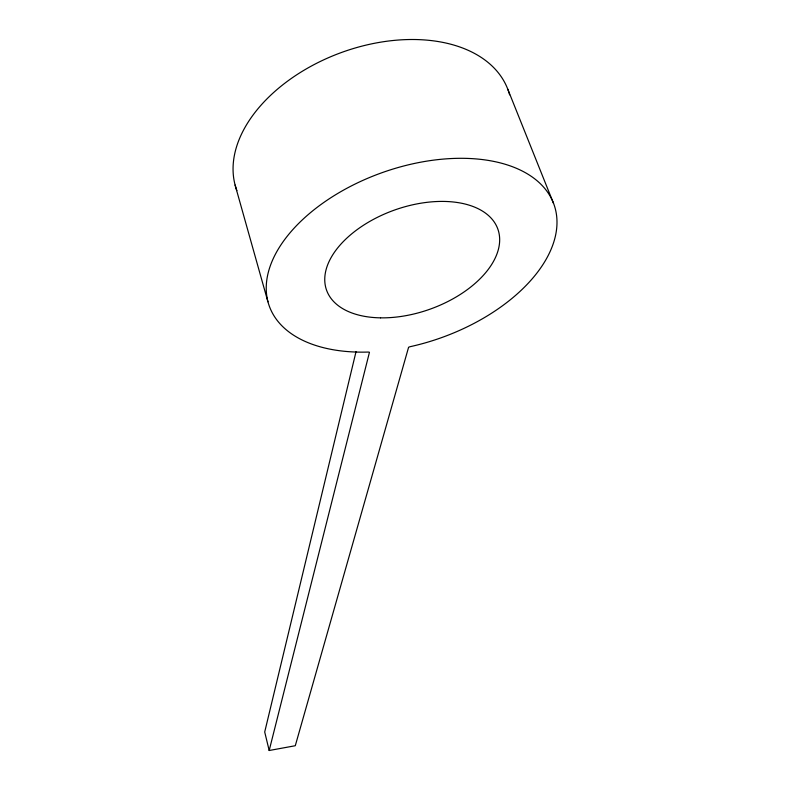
<?xml version="1.0" encoding="UTF-8"?>
<svg xmlns="http://www.w3.org/2000/svg" width="790" height="790" viewBox="0 0 790 790"><rect width="100%" height="100%" fill="white"/><g stroke="black" fill="none" stroke-linecap="round" stroke-linejoin="round"><path stroke-width="1.19" d="M356.023 351.678L264.709 732.004L269.183 750.5L295.282 745.73L408.598 347.254L409.951 346.731A151.127 87.68 -19.6 0 0 544.557 188.208A151.127 87.68 -19.6 0 0 303.143 219.116A151.127 87.68 -19.6 0 0 368.298 352.054L369.463 352.261L269.183 750.5M507.782 89.191L553.514 203.346M235.114 185.058L267.928 301.79M236.872 190.607A144.639 93.013 -20.4 0 1 343.926 51.617A144.639 93.013 -20.4 0 1 509.619 94.81M380.543 317.847A90.919 52.644 -19.6 0 0 498.638 231.638A90.919 52.644 -19.6 0 0 357.465 229.386A90.919 52.644 -19.6 0 0 380.543 317.847"/></g></svg>
